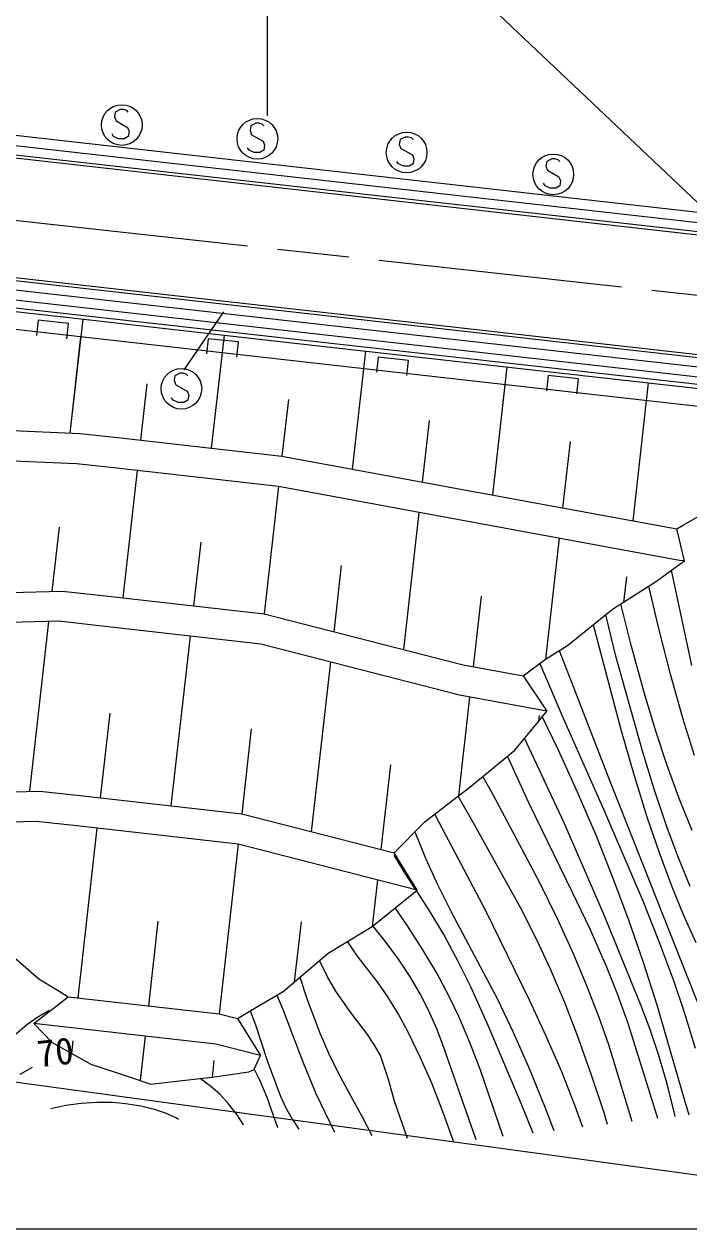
# Model space of a CAD drawing. Units: millimetres, scale not verified. Extents: x 40000 to 680000, y 20000 to 380000.
# Drawn here: x 123234 to 155932, y 205000 to 264240 of the extents above; entities that cross this region are included whole.
import ezdxf
from ezdxf.enums import TextEntityAlignment as Align

# ---------------------------------------------------------------- set-up
doc = ezdxf.new("R2010")
doc.units = ezdxf.units.MM
doc.header["$LTSCALE"] = 1000
doc.linetypes.add('CHAIN', pattern=[18.5, 12, -1.5, 3.5, -1.5])
for name, color, linetype, lineweight in [('M-BGD', 7, 'Continuous', 25), ('M-BGD-EXST', 7, 'Continuous', 25), ('M-BMK', 2, 'CHAIN', 13), ('M-STR-HTXT', 7, 'Continuous', 13), ('M-STR-STRC', 7, 'Continuous', 25), ('M-TTL-BAND', 7, 'Continuous', 25)]:
    doc.layers.add(name, color=color, linetype=linetype, lineweight=lineweight)
doc.styles.add('ＭＳ ゴシック', font='')
doc.styles.get('ＭＳ ゴシック').set_extended_font_data('MS Gothic')

msp = doc.modelspace()

# ---------------------------------------------------------------- linework, layer by layer
at = {"layer": 'M-BGD'}
for p, q in [((158874, 254699), (113198, 259843)), ((111316, 258957), (159677, 253510)), ((111338, 259108), (159700, 253662)), ((158800, 254194), (113146, 259349)), ((110530, 252563), (164131, 246517)), ((116833, 252450), (158175, 247789)), ((110474, 252066), (164075, 246020)), ((116834, 252308), (158153, 247638)), ((110549, 251667), (163903, 245692)), ((162220, 244775), (110441, 250619)), ((116677, 250796), (126611, 249676)), ((123932, 249676), (123851, 248931)), ((125423, 249515), (123932, 249676)), ((125342, 248769), (125423, 249515)), ((126115, 249732), (125483, 244134)), ((126611, 249676), (128598, 249452)), ((128598, 249452), (136545, 248556)), ((126016, 248861), (125483, 244134)), ((133068, 248948), (132441, 243385)), ((132293, 248771), (132212, 248025)), ((133784, 248609), (132293, 248771)), ((133703, 247864), (133784, 248609)), ((136545, 248556), (146480, 247436)), ((132970, 248076), (132441, 243385)), ((140022, 248164), (139368, 242357)), ((140653, 247865), (140573, 247120)), ((142145, 247704), (140653, 247865)), ((142064, 246958), (142145, 247704)), ((139924, 247292), (139368, 242357)), ((146976, 247380), (146267, 241086)), ((146480, 247436), (156414, 246316)), ((129278, 246558), (128964, 243777)), ((129278, 246558), (128964, 243777)), ((146878, 246507), (146267, 241086)), ((149014, 246960), (148934, 246214)), ((150506, 246798), (149014, 246960)), ((150425, 246052), (150506, 246798)), ((153930, 246596), (153166, 239816)), ((136232, 245774), (135918, 242993)), ((136232, 245774), (135918, 242993)), ((153832, 245722), (153166, 239816)), ((143158, 244747), (142817, 241722)), ((143158, 244747), (142817, 241722)), ((115971, 244538), (125984, 244113)), ((115971, 244538), (125984, 244113)), ((125984, 244113), (127970, 243889)), ((125984, 244113), (127970, 243889)), ((127970, 243889), (135918, 242993)), ((127970, 243889), (135918, 242993)), ((150085, 243719), (149716, 240451)), ((150085, 243719), (149716, 240451)), ((125816, 242623), (115803, 243048)), ((125816, 242623), (115803, 243048)), ((135918, 242993), (145774, 241177)), ((135918, 242993), (145774, 241177)), ((127802, 242399), (125816, 242623)), ((127802, 242399), (125816, 242623)), ((135750, 241503), (127802, 242399)), ((135750, 241503), (127802, 242399)), ((128796, 242287), (128090, 236028)), ((128796, 242287), (128090, 236028)), ((135750, 241503), (135044, 235244)), ((135750, 241503), (135044, 235244)), ((145606, 239687), (135750, 241503)), ((145606, 239687), (135750, 241503)), ((145774, 241177), (155341, 239415)), ((145774, 241177), (155341, 239415)), ((142649, 240232), (141888, 233486)), ((142649, 240232), (141888, 233486)), ((155656, 239598), (156733, 240223)), ((155656, 239598), (156733, 240223)), ((124960, 239497), (124606, 236351)), ((124960, 239497), (124606, 236351)), ((155462, 237871), (145606, 239687)), ((155462, 237871), (145606, 239687)), ((155341, 239415), (155656, 239598)), ((155341, 239415), (155656, 239598)), ((155709, 237844), (155341, 239415)), ((155709, 237844), (155341, 239415)), ((131920, 238765), (131567, 235636)), ((131920, 238765), (131567, 235636)), ((149548, 238961), (148878, 233017)), ((149548, 238961), (148878, 233017)), ((138833, 237616), (138466, 234365)), ((138833, 237616), (138466, 234365)), ((154340, 236851), (155436, 237646)), ((154340, 236851), (155436, 237646)), ((155436, 237646), (155709, 237844)), ((155436, 237646), (155709, 237844)), ((155709, 237844), (155462, 237871)), ((155709, 237844), (155462, 237871)), ((152856, 237068), (152714, 235811)), ((152856, 237068), (152714, 235811)), ((156070, 232705), (155082, 237389)), ((152172, 235465), (154340, 236851)), ((152172, 235465), (154340, 236851)), ((154446, 234520), (153954, 236604)), ((115019, 236094), (125110, 236364)), ((115019, 236094), (125110, 236364)), ((125110, 236364), (127097, 236140)), ((125110, 236364), (127097, 236140)), ((127097, 236140), (135044, 235244)), ((127097, 236140), (135044, 235244)), ((145707, 236119), (145314, 232642)), ((145707, 236119), (145314, 232642)), ((135044, 235244), (144822, 232733)), ((135044, 235244), (144822, 232733)), ((149960, 233690), (152172, 235465)), ((149960, 233690), (152172, 235465)), ((152332, 233160), (151841, 235199)), ((153094, 233703), (152583, 235728)), ((124942, 234874), (114851, 234603)), ((124942, 234874), (114851, 234603)), ((124438, 234861), (123497, 226516)), ((124438, 234861), (123497, 226516)), ((126929, 234650), (124942, 234874)), ((126929, 234650), (124942, 234874)), ((134876, 233754), (126929, 234650)), ((134876, 233754), (126929, 234650)), ((151284, 234508), (151231, 234710)), ((131399, 234146), (130458, 225801)), ((131399, 234146), (130458, 225801)), ((152597, 229531), (151284, 234508)), ((155025, 232279), (154446, 234520)), ((144654, 231243), (134876, 233754)), ((144654, 231243), (134876, 233754)), ((148878, 233017), (149960, 233690)), ((148878, 233017), (149960, 233690)), ((149557, 233439), (150158, 231875)), ((153733, 231367), (153094, 233703)), ((138298, 232875), (137357, 224530)), ((138298, 232875), (137357, 224530)), ((147778, 232188), (148878, 233017)), ((147778, 232188), (148878, 233017)), ((149756, 230102), (148607, 232813)), ((153659, 228446), (152332, 233160)), ((144822, 232733), (147778, 232188)), ((144822, 232733), (147778, 232188)), ((155637, 230108), (155025, 232279)), ((147778, 232188), (148941, 230453)), ((147778, 232188), (148941, 230453)), ((150158, 231875), (151935, 227311)), ((145146, 231152), (144599, 226294)), ((145146, 231152), (144599, 226294)), ((148941, 230453), (144654, 231243)), ((148941, 230453), (144654, 231243)), ((154303, 229481), (153733, 231367)), ((148533, 229955), (148941, 230453)), ((148533, 229955), (148941, 230453)), ((127452, 230366), (126982, 226194)), ((127452, 230366), (126982, 226194)), ((147366, 228532), (148533, 229955)), ((147366, 228532), (148533, 229955)), ((148564, 230236), (148533, 229955)), ((148564, 230236), (148533, 229955)), ((148712, 230174), (149482, 228587)), ((151749, 225618), (149756, 230102)), ((156201, 228285), (155637, 230108)), ((134406, 229582), (133935, 225409)), ((134406, 229582), (133935, 225409)), ((153232, 227322), (152597, 229531)), ((154867, 227784), (154303, 229481)), ((149776, 225004), (147853, 229126)), ((145149, 226716), (147366, 228532)), ((145149, 226716), (147366, 228532)), ((148059, 225950), (147017, 228246)), ((149482, 228587), (150434, 226493)), ((154221, 226626), (153659, 228446)), ((141250, 227824), (140780, 223652)), ((141250, 227824), (140780, 223652)), ((155457, 226170), (154867, 227784)), ((146285, 226378), (145800, 227249)), ((151935, 227311), (153729, 222753)), ((153881, 225242), (153232, 227322)), ((121983, 226475), (124001, 226529)), ((121983, 226475), (124001, 226529)), ((124001, 226529), (125988, 226306)), ((124001, 226529), (125988, 226306)), ((125988, 226306), (133935, 225409)), ((125988, 226306), (133935, 225409)), ((144048, 225873), (145149, 226716)), ((144048, 225873), (145149, 226716)), ((148585, 222043), (146285, 226378)), ((150434, 226493), (151379, 224287)), ((154831, 224823), (154221, 226626)), ((142945, 225012), (144048, 225873)), ((142945, 225012), (144048, 225873)), ((145297, 225021), (144576, 226277)), ((150214, 221540), (148059, 225950)), ((156089, 224595), (155457, 226170)), ((133935, 225409), (141431, 223484)), ((133935, 225409), (141431, 223484)), ((143656, 224980), (143428, 225389)), ((153681, 221114), (151749, 225618)), ((154481, 223486), (153881, 225242)), ((123833, 225039), (121815, 224985)), ((123833, 225039), (121815, 224985)), ((125820, 224816), (123833, 225039)), ((125820, 224816), (123833, 225039)), ((133767, 223919), (125820, 224816)), ((133767, 223919), (125820, 224816)), ((126813, 224703), (125873, 216359)), ((126813, 224703), (125873, 216359)), ((141431, 223484), (142945, 225012)), ((141431, 223484), (142945, 225012)), ((145939, 220646), (143656, 224980)), ((147681, 220735), (145297, 225021)), ((151730, 220510), (149776, 225004)), ((155390, 223321), (154831, 224823)), ((142454, 224516), (142980, 223224)), ((151379, 224287), (152194, 222251)), ((133767, 223919), (132826, 215574)), ((133767, 223919), (132826, 215574)), ((142567, 221659), (133767, 223919)), ((142567, 221659), (133767, 223919)), ((142567, 221659), (141431, 223484)), ((142567, 221659), (141431, 223484)), ((141953, 222502), (141442, 223370)), ((155091, 221857), (154481, 223486)), ((142980, 223224), (143569, 221939)), ((153729, 222753), (155531, 218198)), ((155996, 221838), (155390, 223321)), ((140612, 222161), (140354, 219874)), ((140612, 222161), (140354, 219874)), ((142506, 221670), (141953, 222502)), ((152194, 222251), (152963, 220190)), ((140354, 219874), (142567, 221659)), ((140354, 219874), (142567, 221659)), ((143208, 220591), (142532, 221631)), ((143569, 221939), (144242, 220596)), ((149465, 220246), (148585, 222043)), ((155670, 220446), (155091, 221857)), ((151069, 219731), (150214, 221540)), ((154456, 219165), (153681, 221114)), ((142088, 219908), (141478, 220781)), ((143871, 219472), (143208, 220591)), ((144242, 220596), (146518, 216289)), ((148088, 216243), (145939, 220646)), ((148450, 219219), (147681, 220735)), ((153578, 215971), (151730, 220510)), ((156291, 219064), (155670, 220446)), ((129820, 220139), (129350, 215967)), ((129820, 220139), (129350, 215967)), ((136857, 220095), (136525, 217149)), ((136857, 220095), (136525, 217149)), ((138194, 218563), (140354, 219874)), ((138194, 218563), (140354, 219874)), ((140986, 219149), (140385, 219899)), ((142849, 218729), (142088, 219908)), ((150255, 218518), (149465, 220246)), ((152963, 220190), (153682, 218111)), ((121216, 219674), (123967, 217300)), ((121216, 219674), (123967, 217300)), ((144589, 218153), (143871, 219472)), ((149129, 217772), (148450, 219219)), ((151876, 217903), (151069, 219731)), ((139628, 218408), (139136, 219135)), ((141644, 218262), (140986, 219149)), ((143511, 217608), (142849, 218729)), ((155184, 217199), (154456, 219165)), ((135969, 216678), (138194, 218563)), ((135969, 216678), (138194, 218563)), ((138159, 217386), (137759, 218194)), ((140080, 217830), (139628, 218408)), ((142202, 217424), (141644, 218262)), ((145214, 216899), (144589, 218153)), ((150917, 216954), (150255, 218518)), ((153682, 218111), (154351, 216016)), ((155531, 218198), (157321, 213676)), ((140611, 217155), (140080, 217830)), ((142714, 216559), (142202, 217424)), ((144124, 216462), (143511, 217608)), ((149810, 216171), (149129, 217772)), ((152436, 216515), (151876, 217903)), ((123967, 217300), (124907, 216718)), ((123967, 217300), (124907, 216718)), ((136791, 217375), (137158, 216286)), ((138565, 216683), (138159, 217386)), ((141122, 216415), (140611, 217155)), ((146066, 215001), (145214, 216899)), ((151520, 215399), (150917, 216954)), ((155732, 215585), (155184, 217199)), ((123718, 215093), (125402, 216412)), ((123718, 215093), (125402, 216412)), ((124907, 216718), (125402, 216412)), ((124907, 216718), (125402, 216412)), ((125402, 216412), (132826, 215574)), ((125402, 216412), (132826, 215574)), ((134639, 215887), (135969, 216678)), ((134639, 215887), (135969, 216678)), ((135660, 216494), (135974, 215761)), ((137158, 216286), (137788, 214591)), ((139281, 215663), (138565, 216683)), ((141642, 215559), (141122, 216415)), ((143128, 215758), (142714, 216559)), ((144613, 215445), (144124, 216462)), ((146518, 216289), (147276, 214700)), ((148909, 214483), (148088, 216243)), ((152947, 215107), (152436, 216515)), ((123866, 215395), (124474, 215753)), ((133726, 215343), (134639, 215887)), ((133726, 215343), (134639, 215887)), ((134352, 215716), (134620, 215033)), ((135974, 215761), (136439, 214545)), ((140083, 214613), (139281, 215663)), ((143532, 214842), (143128, 215758)), ((150425, 214587), (149810, 216171)), ((154022, 214809), (153578, 215971)), ((154351, 216016), (155705, 211381)), ((122757, 214534), (123375, 215047)), ((123375, 215047), (123866, 215395)), ((124711, 214981), (123718, 215093)), ((123718, 215093), (124619, 214168)), ((124711, 214981), (123718, 215093)), ((123718, 215093), (124619, 214168)), ((132826, 215574), (133726, 215343)), ((132826, 215574), (133726, 215343)), ((133726, 215343), (134858, 213519)), ((133726, 215343), (134858, 213519)), ((142120, 214678), (141642, 215559)), ((145162, 214160), (144613, 215445)), ((151988, 214047), (151520, 215399)), ((154352, 210589), (152947, 215107)), ((156261, 213867), (155732, 215585)), ((132658, 214084), (124711, 214981)), ((132658, 214084), (124711, 214981)), ((129181, 214476), (128936, 212296)), ((129181, 214476), (128936, 212296)), ((134620, 215033), (135197, 213285)), ((136439, 214545), (136969, 213138)), ((137788, 214591), (138223, 213608)), ((140474, 214035), (140083, 214613)), ((142719, 213441), (142120, 214678)), ((143810, 214094), (143532, 214842)), ((146824, 213187), (146066, 215001)), ((147276, 214700), (148039, 212977)), ((149676, 212717), (148909, 214483)), ((151132, 212610), (150425, 214587)), ((154435, 213578), (154022, 214809)), ((124619, 214168), (126510, 213093)), ((124619, 214168), (126510, 213093)), ((125635, 214249), (125565, 213630)), ((125635, 214249), (125565, 213630)), ((134858, 213519), (132658, 214084)), ((134858, 213519), (132658, 214084)), ((140761, 213519), (140474, 214035)), ((145435, 209472), (143810, 214094)), ((145661, 212854), (145162, 214160)), ((152396, 212708), (151988, 214047)), ((132567, 213276), (132476, 212467)), ((132567, 213276), (132476, 212467)), ((134528, 212824), (134858, 213519)), ((134528, 212824), (134858, 213519)), ((135197, 213285), (135824, 211558)), ((138223, 213608), (138720, 212609)), ((141158, 212342), (140761, 213519)), ((143281, 212158), (142719, 213441)), ((154854, 212138), (154435, 213578)), ((123631, 212930), (123021, 212584)), ((126510, 213093), (128451, 212455)), ((126510, 213093), (128451, 212455)), ((132476, 212467), (134282, 212715)), ((132476, 212467), (134282, 212715)), ((134282, 212715), (134528, 212824)), ((134282, 212715), (134528, 212824)), ((134542, 212853), (134804, 212327)), ((136969, 213138), (137581, 211661)), ((146800, 209541), (145661, 212854)), ((147686, 211163), (146824, 213187)), ((148039, 212977), (148835, 211036)), ((150333, 211042), (149676, 212717)), ((153148, 210282), (152396, 212708)), ((128451, 212455), (129466, 212122)), ((128451, 212455), (129466, 212122)), ((129466, 212122), (130438, 212233)), ((129466, 212122), (130438, 212233)), ((130438, 212233), (132476, 212467)), ((130438, 212233), (132476, 212467)), ((132424, 212010), (131902, 212401)), ((134804, 212327), (135165, 211472)), ((138720, 212609), (139868, 210504)), ((141459, 211275), (141158, 212342)), ((143868, 210670), (143281, 212158)), ((151759, 210710), (151132, 212610)), ((155224, 210681), (154854, 212138)), ((132858, 211618), (132424, 212010)), ((133271, 211173), (132858, 211618)), ((135824, 211558), (136126, 210922)), ((137581, 211661), (138499, 209750)), ((124551, 210919), (125288, 211079)), ((125288, 211079), (126045, 211185)), ((126045, 211185), (126811, 211233)), ((126811, 211233), (127578, 211224)), ((127578, 211224), (128228, 211169)), ((128228, 211169), (128969, 211049)), ((128969, 211049), (129583, 210898)), ((129583, 210898), (130169, 210700)), ((133706, 210614), (133271, 211173)), ((135165, 211472), (135698, 209985)), ((136126, 210922), (136440, 210372)), ((142095, 209449), (141459, 211275)), ((148264, 209712), (147686, 211163)), ((148835, 211036), (149295, 209832)), ((150707, 209997), (150333, 211042)), ((155705, 211381), (155927, 210606)), ((130169, 210700), (130722, 210455)), ((130722, 210455), (130834, 210392)), ((134026, 210125), (133706, 210614)), ((136440, 210372), (136742, 209897)), ((139868, 210504), (140337, 209596)), ((144372, 209258), (143868, 210670)), ((151934, 210140), (151759, 210710)), ((154395, 210428), (154352, 210589)), ((155259, 210528), (155224, 210681)), ((145464, 209385), (145435, 209472))]:
    msp.add_line(p, q, dxfattribs=at)
at = {"layer": 'M-BGD-EXST'}
for p, q in [((127719, 259917), (127679, 259677)), ((127679, 259677), (127759, 259477)), ((127959, 260037), (127719, 259917)), ((127759, 259477), (128319, 259157)), ((128119, 260037), (127959, 260037)), ((128279, 259997), (128119, 260037)), ((128359, 259917), (128279, 259997)), ((128319, 259157), (128399, 258957)), ((128399, 258957), (128359, 258717)), ((134386, 259242), (134346, 259002)), ((134346, 259002), (134426, 258802)), ((134626, 259362), (134386, 259242)), ((134786, 259362), (134626, 259362)), ((134946, 259322), (134786, 259362)), ((135026, 259242), (134946, 259322)), ((127639, 258717), (127559, 258837)), ((127879, 258597), (127639, 258717)), ((128159, 258597), (127879, 258597)), ((128359, 258717), (128159, 258597)), ((134426, 258802), (134986, 258482)), ((134986, 258482), (135066, 258282)), ((141729, 258567), (141689, 258327)), ((141689, 258327), (141769, 258127)), ((141969, 258687), (141729, 258567)), ((142129, 258687), (141969, 258687)), ((142289, 258647), (142129, 258687)), ((142369, 258567), (142289, 258647)), ((134306, 258042), (134226, 258162)), ((134546, 257922), (134306, 258042)), ((134826, 257922), (134546, 257922)), ((135026, 258042), (134826, 257922)), ((135066, 258282), (135026, 258042)), ((141769, 258127), (142329, 257807)), ((142329, 257807), (142409, 257607)), ((141649, 257367), (141569, 257487)), ((141889, 257247), (141649, 257367)), ((142169, 257247), (141889, 257247)), ((142369, 257367), (142169, 257247)), ((142409, 257607), (142369, 257367)), ((148942, 257491), (148902, 257251)), ((148902, 257251), (148982, 257051)), ((149182, 257611), (148942, 257491)), ((149342, 257611), (149182, 257611)), ((149502, 257571), (149342, 257611)), ((149582, 257491), (149502, 257571)), ((148982, 257051), (149542, 256731)), ((149542, 256731), (149622, 256531)), ((149622, 256531), (149582, 256291)), ((148862, 256291), (148782, 256411)), ((149102, 256171), (148862, 256291)), ((149382, 256171), (149102, 256171)), ((149582, 256291), (149382, 256171)), ((131107, 247238), (133051, 250090)), ((130891, 247070), (130651, 246950)), ((131051, 247070), (130891, 247070)), ((131211, 247030), (131051, 247070)), ((131291, 246950), (131211, 247030)), ((130651, 246950), (130611, 246710)), ((130611, 246710), (130691, 246510)), ((130691, 246510), (131251, 246190)), ((130571, 245750), (130491, 245870)), ((131251, 246190), (131331, 245990)), ((131331, 245990), (131291, 245750)), ((130811, 245630), (130571, 245750)), ((131091, 245630), (130811, 245630)), ((131291, 245750), (131091, 245630))]:
    msp.add_line(p, q, dxfattribs=at)
for centre in [(128039, 259277), (134706, 258602), (142049, 257927), (149262, 256851), (130971, 246310)]:
    msp.add_circle(centre, 1000, dxfattribs=at)
at = {"layer": 'M-BMK'}
msp.add_line((103911, 256659), (164326, 250038), dxfattribs=at)
at = {"layer": 'M-STR-HTXT'}
msp.add_line((158610, 207322), (90113, 216668), dxfattribs=at)
at = {"layer": 'M-STR-STRC'}
for p, q in [((165934, 246393), (140265, 270706)), ((135212, 259744), (135212, 265744))]:
    msp.add_line(p, q, dxfattribs=at)
at = {"layer": 'M-TTL-BAND'}
msp.add_line((40000, 205000), (579000, 205000), dxfattribs=at)

# ---------------------------------------------------------------- texts
at = {"layer": 'M-BGD', "style": 'ＭＳ ゴシック'}
msp.add_text('70', height=1320, rotation=6, dxfattribs=at).set_placement((123980, 212555), align=Align.BOTTOM_LEFT)

doc.saveas('drawing.dxf')
